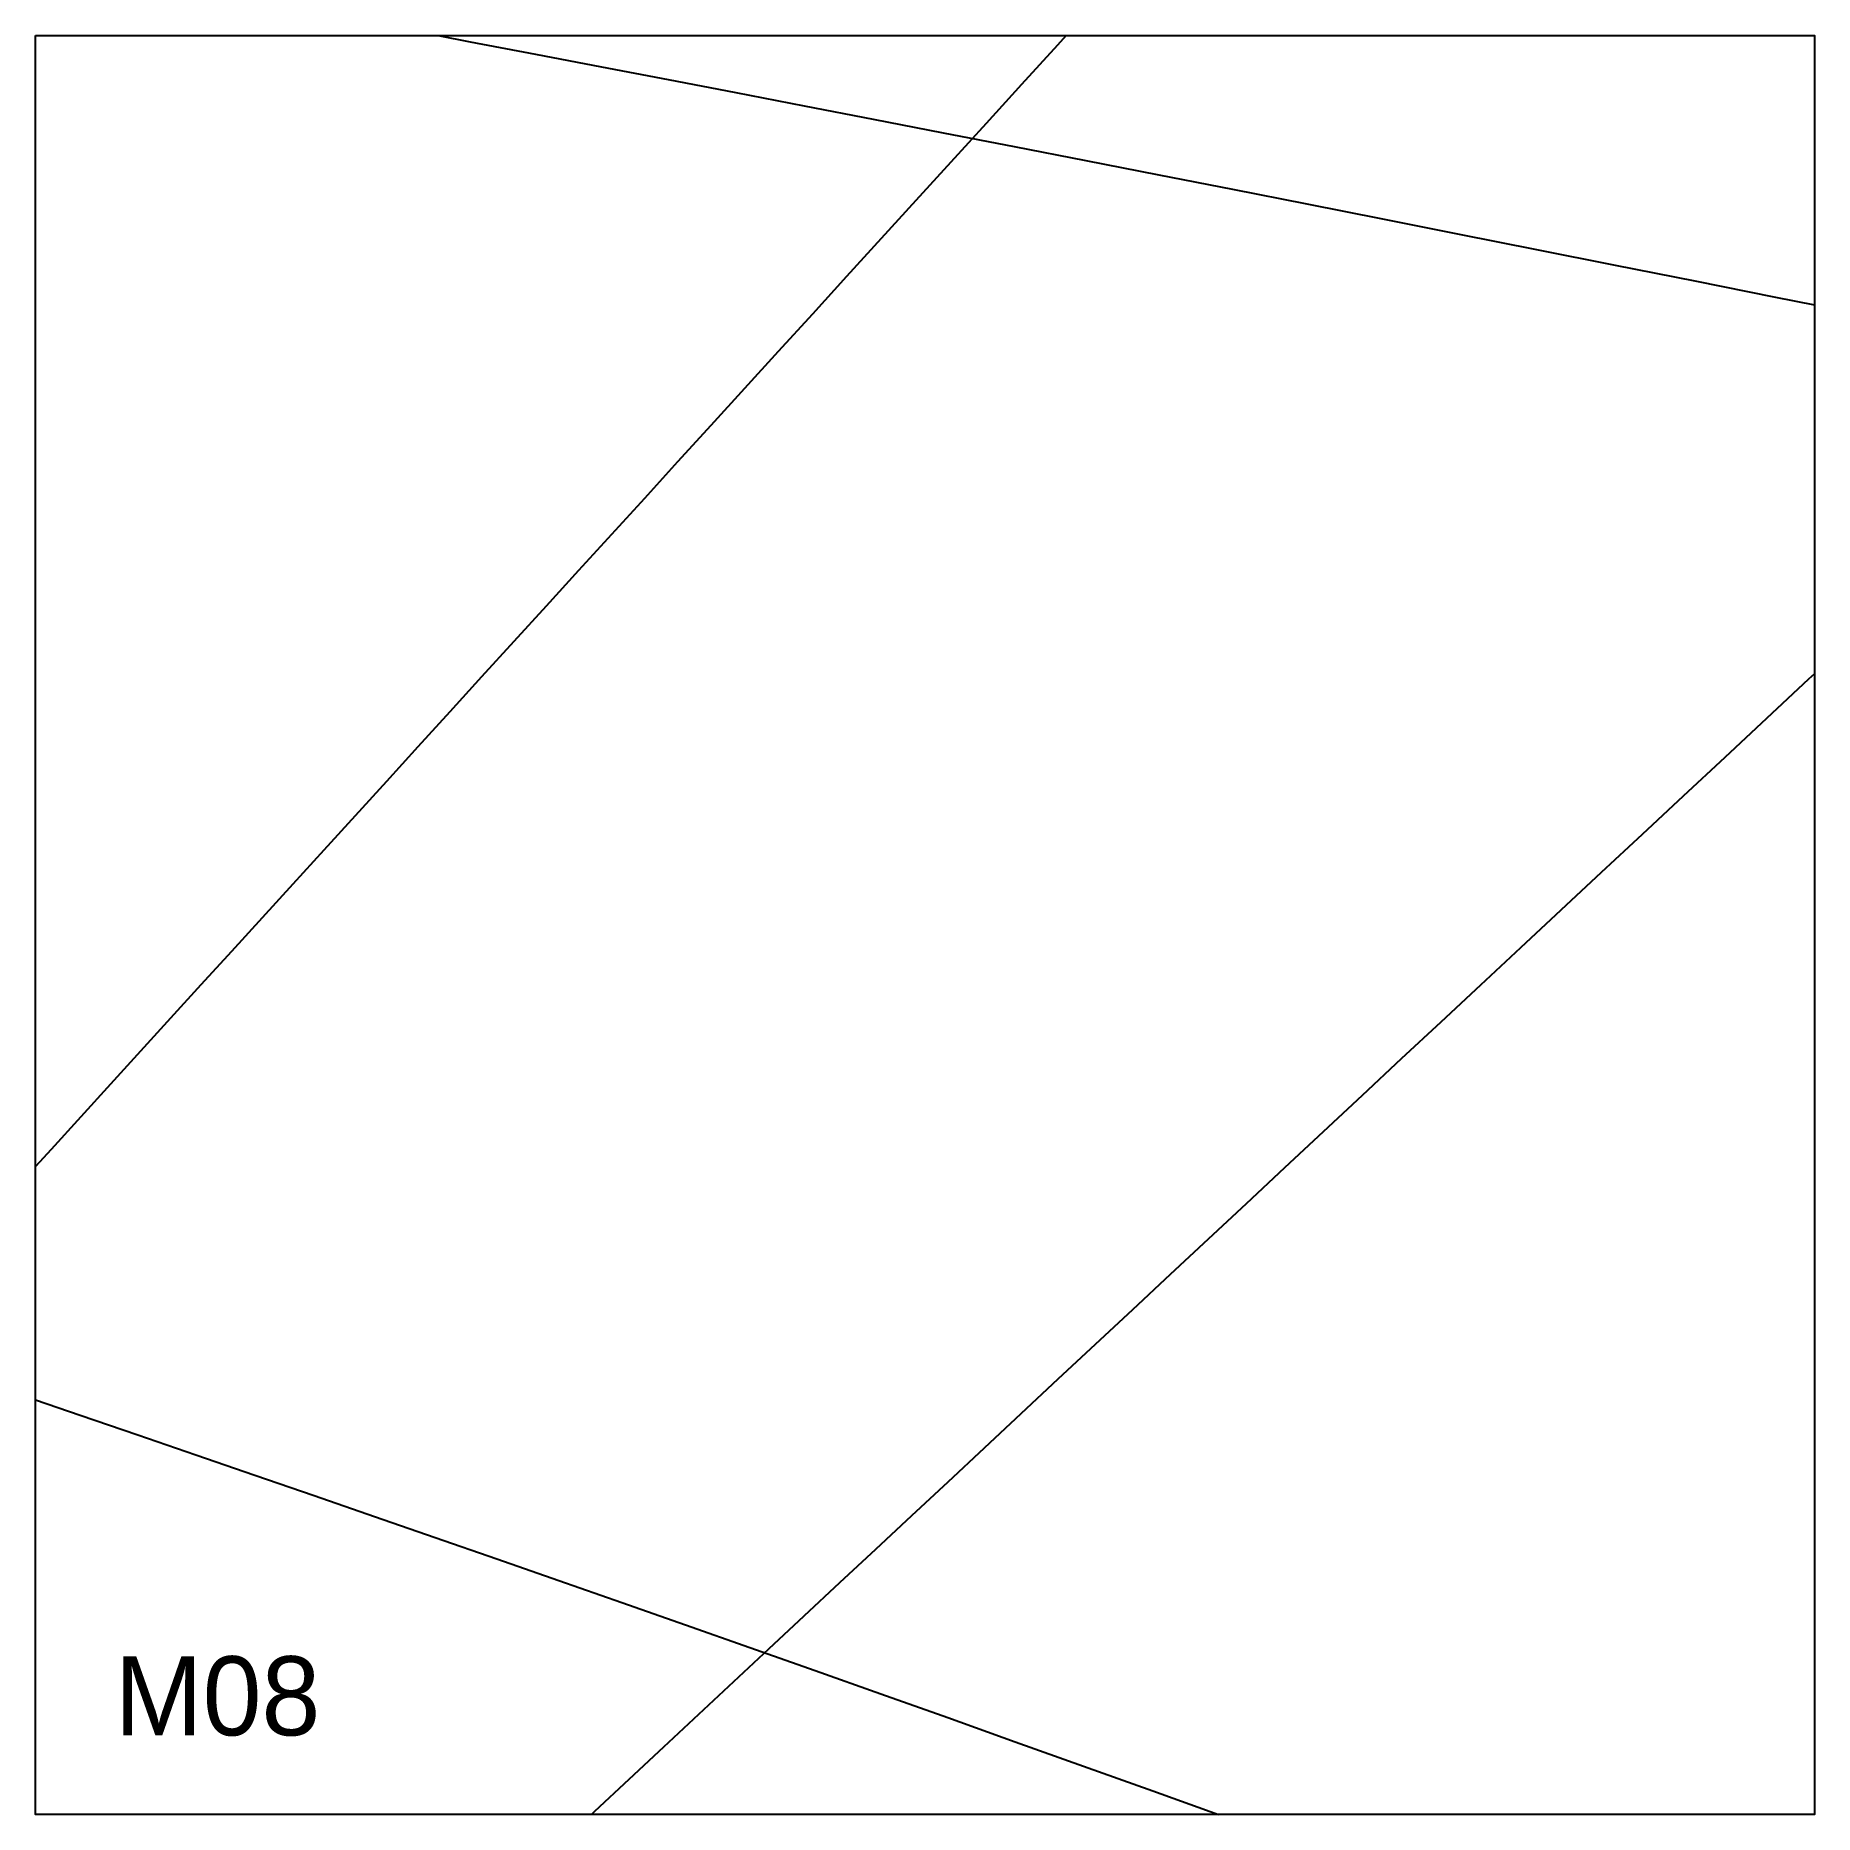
# Model space of a CAD drawing. Header units: millimetres. Extents: x 0 to 900, y 0 to 900.
import ezdxf

# ---------------------------------------------------------------- set-up
doc = ezdxf.new("R2010")
doc.units = ezdxf.units.MM
for name, color, linetype in [('CUT', 1, 'Continuous'), ('DECL', 30, 'Continuous'), ('HOUR', 7, 'Continuous'), ('HOUR15', 9, 'Continuous'), ('ID', 3, 'Continuous')]:
    doc.layers.add(name, color=color, linetype=linetype)

msp = doc.modelspace()

# ---------------------------------------------------------------- linework, layer by layer
at = {"layer": 'CUT'}
msp.add_lwpolyline([(0, 900), (900, 900), (900, 0), (0, 0), (0, 900)], close=True, dxfattribs=at)
at = {"layer": 'DECL'}
for points in [[(203.66, 900), (219.94, 896.9), (252.92, 890.61), (286.29, 884.22), (320.05, 877.74), (354.22, 871.17), (388.81, 864.49), (423.81, 857.71), (459.25, 850.83), (495.13, 843.85), (531.45, 836.75), (568.24, 829.55), (605.5, 822.24), (643.24, 814.81), (681.46, 807.26), (720.19, 799.59), (759.44, 791.81), (799.21, 783.89), (839.51, 775.85), (880.37, 767.68), (900, 763.74)], [(0, 209.7), (22.54, 202.01), (51.68, 192.05), (81.13, 181.95), (110.9, 171.71), (141, 161.33), (171.43, 150.8), (202.2, 140.13), (233.32, 129.3), (264.79, 118.31), (296.63, 107.17), (328.83, 95.86), (361.41, 84.4), (394.37, 72.76), (427.73, 60.95), (461.48, 48.97), (495.64, 36.81), (530.22, 24.47), (565.23, 11.94), (598.51, 0)]]:
    msp.add_lwpolyline(points, dxfattribs=at)
at = {"layer": 'HOUR'}
msp.add_lwpolyline([(521.4, 900), (516.96, 895.13), (498.88, 875.29), (480.93, 855.59), (463.1, 836.03), (445.4, 816.6), (427.82, 797.31), (410.36, 778.15), (393.02, 759.12), (375.79, 740.22), (358.68, 721.44), (341.68, 702.79), (324.79, 684.26), (308.01, 665.84), (291.34, 647.55), (274.77, 629.37), (258.31, 611.31), (241.95, 593.36), (225.69, 575.52), (209.54, 557.78), (193.48, 540.16), (177.51, 522.64), (161.64, 505.23), (145.87, 487.92), (130.18, 470.71), (114.59, 453.6), (99.08, 436.58), (83.67, 419.67), (68.34, 402.85), (53.1, 386.12), (37.94, 369.48), (22.86, 352.94), (7.86, 336.49), (0, 327.86)], dxfattribs=at)
at = {"layer": 'HOUR15'}
msp.add_lwpolyline([(900, 577.16), (896.99, 574.35), (875.71, 554.5), (854.59, 534.81), (833.63, 515.25), (812.82, 495.84), (792.15, 476.57), (771.63, 457.43), (751.26, 438.43), (731.03, 419.56), (710.94, 400.82), (690.98, 382.21), (671.16, 363.72), (651.48, 345.36), (631.92, 327.12), (612.5, 309), (593.2, 291), (574.03, 273.12), (554.98, 255.35), (536.05, 237.7), (517.24, 220.15), (498.55, 202.72), (479.97, 185.39), (461.51, 168.17), (443.16, 151.06), (424.92, 134.05), (406.79, 117.14), (388.76, 100.33), (370.85, 83.61), (353.03, 67), (335.32, 50.48), (317.71, 34.05), (300.2, 17.72), (282.78, 1.48), (281.2, 0)], dxfattribs=at)

# ---------------------------------------------------------------- texts
at = {"layer": 'ID'}
msp.add_text('M08', height=40, dxfattribs=at).set_placement((40, 40))

doc.saveas('drawing.dxf')
